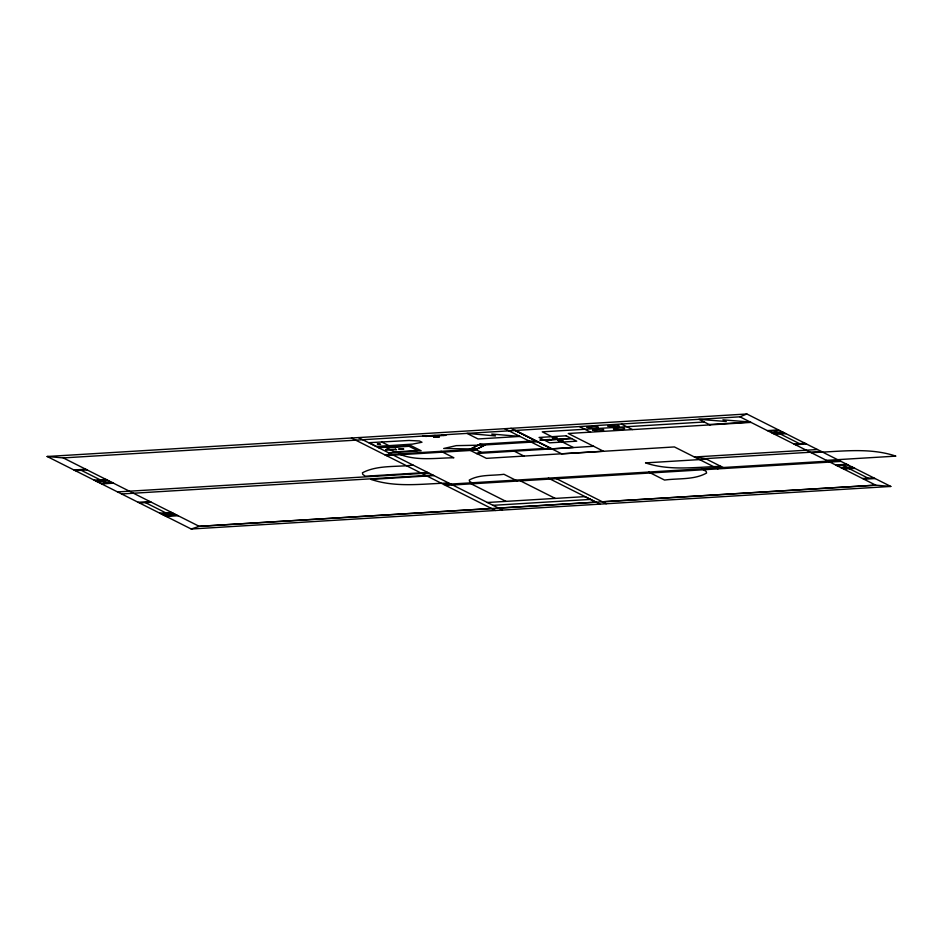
<?xml version="1.0" encoding="UTF-8"?>
<svg xmlns="http://www.w3.org/2000/svg" width="943" height="943" viewBox="0 0 943 943"><rect width="100%" height="100%" fill="white"/><g stroke="black" fill="none" stroke-linecap="round" stroke-linejoin="round"><path stroke-width="1.41" d="M469.579 449.575L479.999 444.236L535.801 440.841M475.72 449.575L485.044 444.943L537.604 441.748M47.15 456.495L63.264 457.909L739.949 416.818L746.844 413.989L890.793 486.435L191.229 529.011L47.15 456.495L746.844 413.989M191.229 529.011L199.221 526.335L491.515 508.501M386.335 455.563L470.439 450.459L475.072 449.245L481.178 452.322L543.97 448.503L551.914 448.951L510.917 428.322M470.439 450.459L476.545 453.536L481.178 452.322M554.225 437.811C551.938 438.825 561.568 437.587 554.625 437.635M555.451 438.153C557.761 437.139 548.107 438.365 555.05 438.33M388.905 445.65L412.539 444.118L421.981 442.243L419.435 440.959L409.062 440.475L368.972 442.691L376.351 446.404L388.905 445.65L381.538 441.937M433.969 436.079L422.782 436.126M435.843 435.961L445.98 435.348L444.848 434.782M432.837 435.513L436.196 436.137M704.232 422.004L542.26 431.847L573.356 447.501L551.726 448.833L515.385 430.468M709.219 424.515L750.274 422.016L722.939 419.847L726.263 421.509L698.893 419.317L709.985 424.904M751.017 422.393L568.264 433.497L603.473 451.237L486.411 458.357L476.804 453.524M378.567 447.689L411.101 445.709L421.167 450.778L388.634 452.758M400.94 448.962C397.003 449.339 404.182 449.54 401.789 448.974M73.896 469.956L85.778 469.237M560.142 440.511C556.205 440.888 563.384 441.088 560.991 440.522M75.287 470.651L87.157 469.932M767.319 430.597L778.494 429.925M384.673 454.738L475.072 449.245M768.71 431.293L779.885 430.621M771.904 432.908L783.079 432.224M773.284 433.603L784.552 432.967M774.757 434.346L785.932 433.662M476.545 453.536L593.666 446.287M94.123 480.14L106.005 479.421M95.514 480.836L107.596 480.223M97.105 481.637L108.975 480.918M100.229 483.217L112.111 482.486M101.62 483.912L113.49 483.181M413.058 465.076C396.39 467.268 377.554 464.805 362.43 472.785L362.796 474.435L365.365 476.215L427.662 472.431M793.935 443.988L805.11 443.316M795.314 444.683L806.489 444.012M117.533 491.916L428.817 473.009M817.451 449.528L694.413 457.001L705.458 458.616L821.506 451.567M121.588 493.955L432.872 475.048M433.957 475.59L371.106 479.409C395.93 487.92 423.006 483.7 448.703 483.016M811.039 452.605C839.117 451.874 868.692 446.947 895.85 456.129L826.422 460.349M706.555 459.17L645.519 462.883C669.613 471.123 695.887 467.021 720.829 466.361M138.126 502.277L149.996 501.558M139.505 502.973L151.387 502.254M443.799 484.49L839.199 460.467M445.638 485.421L841.038 461.398M835.592 464.958L846.767 464.286M836.983 465.653L848.158 464.982M840.791 467.575L851.965 466.903M842.182 468.27L853.356 467.598M842.347 468.365L853.533 467.681M843.737 469.06L854.912 468.376M159.768 513.169L171.638 512.45M161.147 513.864L173.3 513.287M162.809 514.713L174.691 513.982M164.919 515.762L176.801 515.043M166.31 516.469L178.18 515.738M862.562 478.525L873.737 477.853M863.941 479.221L875.116 478.549M487.401 502.489L585.061 496.619M493.036 505.33L590.436 499.413M498.505 508.077L596.059 502.159L584.896 496.631M602.341 501.77L875.741 485.162L890.793 486.435M484.773 445.084L456.294 445.638L443.681 448.491L476.958 449.033M774.297 430.951L777.492 432.566M780.344 434.004L799.523 443.658M842.57 465.312L846.378 467.233M849.325 468.718L868.149 478.195M739.913 416.806L875.741 485.162L199.221 526.335L63.264 457.909M705.458 458.616L724.99 468.447M718 468.871L674.41 446.935L561.71 453.854L515.208 430.456M621.39 424.02L632.399 429.56M701.898 468.812L706.213 471.453L706.566 473.032C694.154 480.07 678.394 478.148 664.544 480.058L648.631 472.042M579.521 426.566L590.53 432.106M504.635 428.7L543.97 448.503M514.383 451.237L524.002 456.07M554.625 477.759L606.278 503.751M548.343 478.136L599.984 504.128M442.467 434.923L443.67 435.489M434.723 435.395L439.414 436.833L433.674 437.022L439.332 436.656L433.674 436.998L434.428 436.314M520.512 480.918L555.286 498.423M517.412 481.06L503.951 474.282C492.529 475.861 479.515 474.27 469.272 480.07L469.567 481.39L473.445 483.724M425.01 435.984L426.142 436.55M441.029 451.308L453.878 457.768C435.631 457.944 415.946 461.304 398.689 453.878M471.194 483.865L505.967 501.37M358.434 437.587L502.454 510.069M351.444 438.012L495.464 510.493M81.228 470.298L100.064 479.775M103.046 481.272L106.17 482.851M145.446 502.619L165.709 512.815M168.75 514.348L170.86 515.408M592.593 430.102C606.432 433.026 608.435 426.955 592.593 430.102M613.48 428.841C627.319 431.753 629.323 425.694 613.48 428.841M587.1 427.344C600.927 430.256 602.942 424.197 587.1 427.344M607.987 426.071C621.814 428.982 623.83 422.924 607.987 426.071M398.877 449.033L403.616 449.068L398.877 449.033M558.079 440.593L562.818 440.617L558.079 440.593M479.999 444.236L468.282 450.176L474.518 450.271L485.044 444.943L479.999 444.236M426.519 436.161L425.588 436.279L426.519 436.161M443.045 435.218L441.89 435.218L443.045 435.218M379.416 443.811L377.294 443.941L380.583 444.401L379.416 443.811M519.958 436.42L478.054 438.966L466.985 433.391L495.499 435.925L491.774 434.051L519.958 436.42M566.13 435.807L539.078 437.458L544.146 440.004L571.199 438.365L566.13 435.807M409.062 446.31L386.182 447.701L394.563 451.921L417.454 450.53L409.062 446.31M549.663 439.497L539.879 440.086L550.771 440.051L549.663 439.497M395.482 449.163L385.711 449.752L396.59 449.717L395.482 449.163M571.67 438.636L544.606 440.275L549.675 442.833L576.739 441.183L571.67 438.636"/></g></svg>
